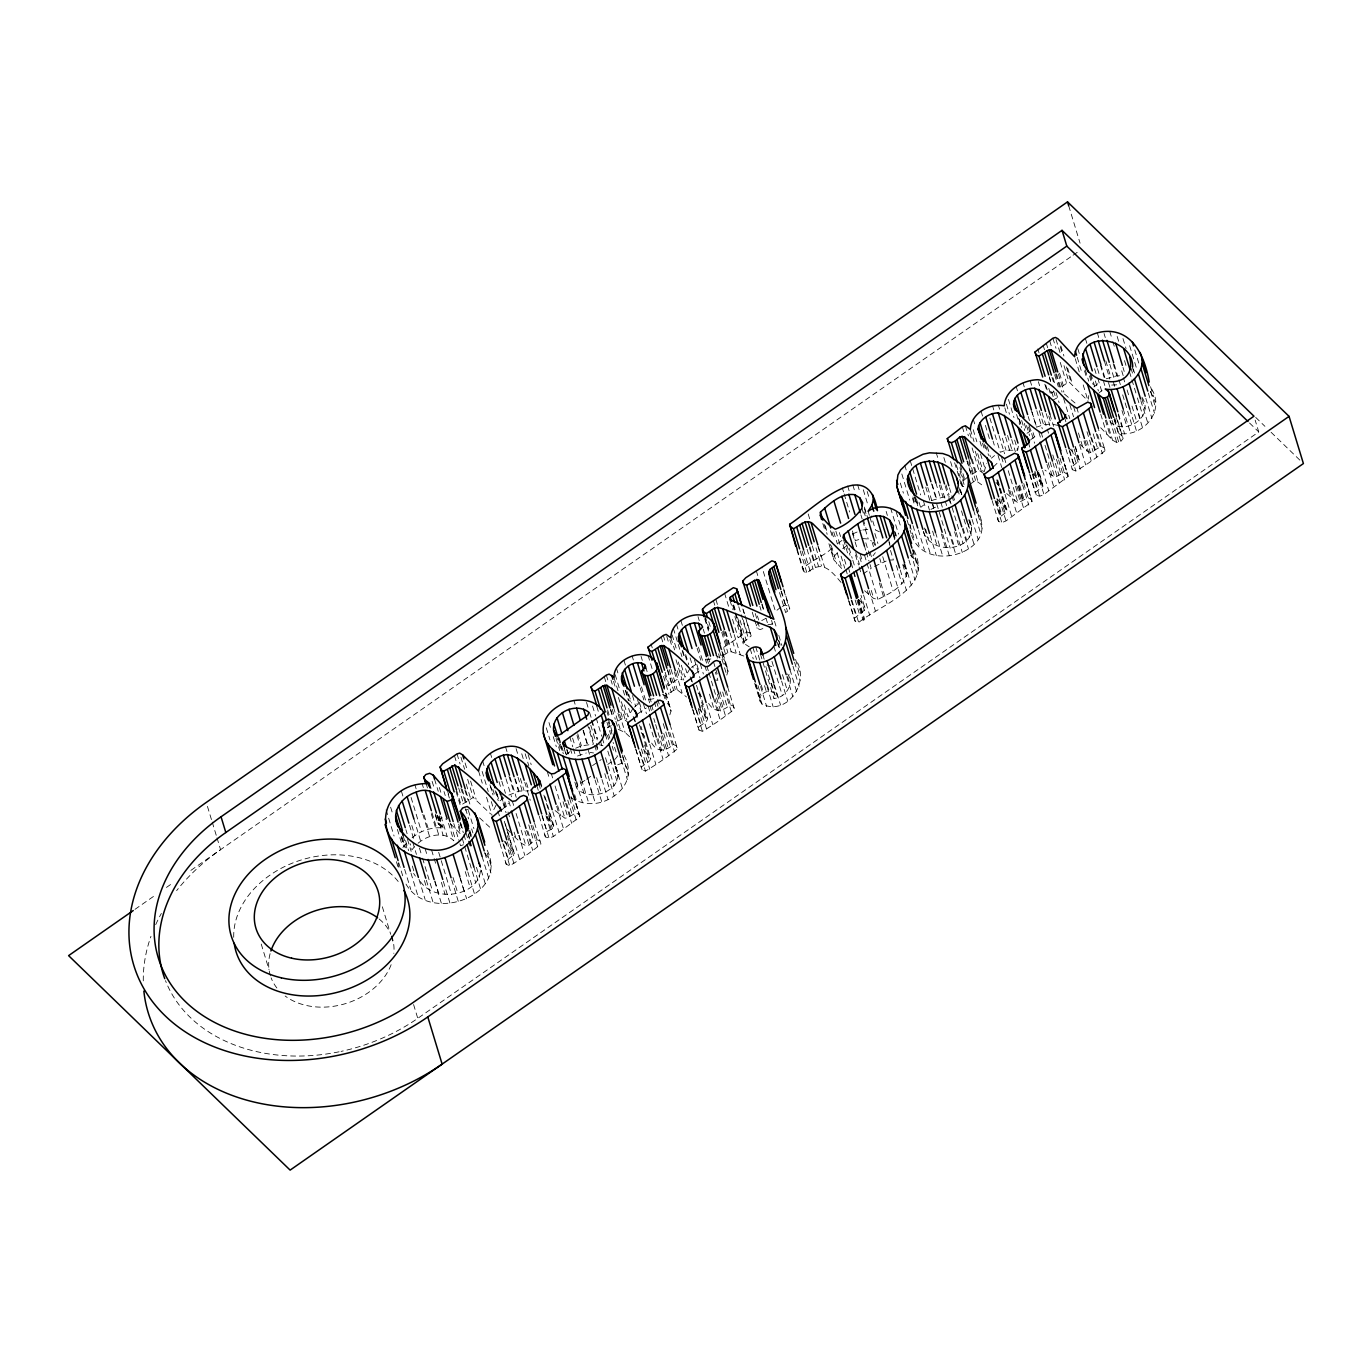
<?xml version="1.0" encoding="UTF-8"?>
<svg xmlns="http://www.w3.org/2000/svg" width="1372" height="1372" viewBox="0 0 1372 1372"><rect width="100%" height="100%" fill="white"/><g stroke="black" fill="none" stroke-linecap="round" stroke-linejoin="round"><path stroke-width="0.75" stroke-dasharray="5 3.75" d="M570.906 797.509C581.728 805.038 596.426 805.518 608.088 799.619C626.764 790.203 634.43 772.659 623.162 753.708M837.177 552.813L842.082 568.934L833.816 559.793L830.232 544.392M760.431 654.101L773.894 698.417C785.041 698.177 793.788 684.937 789.037 674.612M573.89 795.228L579.842 816.94L553.396 836.543L549.023 838.103L545.387 836.903L544.753 834.262L546.828 831.535L552.504 828.722L553.756 825.55L544.581 795.331M841.019 582.38C829.237 568.265 821.348 560.273 806.942 573.016L804.009 571.678L803.135 568.608C811.572 559.605 824.538 556.312 833.061 547.068M1062.734 456.79L1068.102 476.478L1043.938 494.486L1039.65 496.27L1036.306 495.018L1035.208 492.514L1042.96 486.271L1038.758 470.768M997.821 480.131L1006.997 510.35L1006.756 511.807L997.633 518.719L998.49 521.377L1001.817 522.663L1006.002 520.931L1031.984 501.689L1026.616 482.069M406.009 884.117C429.024 924.265 509.629 896.619 487.129 850.108M1088.339 399.201L1088.819 395.513M1141.898 397.177C1155.618 417.791 1122.33 437.702 1108.199 419.849M754.686 683.359L760.191 701.469L762.043 704.145C787.425 716.218 810.286 682.416 796.069 660.001M989.864 418.014L1000.274 452.245L1006.036 450.239L1017.698 450.136L1018.641 444.442M984.153 471.814L986.674 463.393M923.339 532.01C933.132 558.044 981.666 549.692 969.575 519.902M1114.407 419.249L1118.677 433.346C1142.807 437.788 1166.217 410.777 1151.057 388.139M864.6 590.732L873.707 598.484L877.943 599.393C889.45 593.562 907.527 585.398 906.806 570.289L902.982 564.338M848.513 600.473L855.15 621.19L858.649 622.494C881.459 604.006 934.812 588.159 913.392 549.469M911.694 535.509C926.203 576.703 1004.904 549.623 975.475 510.127M584.884 780.376L577.852 785.264L576.189 786.928L576.686 788.197C591.178 804.215 627.501 788.694 615.514 766.468M854.019 618.601L864.24 610.42L864.909 607.985L860.999 595.259M420.346 881.596C436.776 905.211 487.849 894.167 479.548 862.456M669.828 714.829L671.028 711.073L665.386 691.042M726.766 675.11L727.983 671.371L727.229 667.444L721.723 649.316M760.191 701.469L759.865 698.554C761.203 692.963 768.886 688.95 773.791 692.723L775.163 695.45L773.894 698.417M633.007 708.329L628.033 716.921L624.363 704.848M689.962 668.61L684.988 677.219L680.701 663.122M670.102 724.639L677.442 748.82C667.564 756.915 656.416 764.496 645.475 771.098L642.079 769.778L641.204 767.102L649.471 761.1L650.722 758.596L640.947 726.371M727.657 686.943L734.397 709.101C724.519 717.196 713.354 724.776 702.43 731.379L699.034 730.058L698.159 727.4L706.426 721.38L707.678 718.894L698.502 688.675M496.081 805.192L493.766 809.686L491.313 801.625M534.48 822.823L540.945 844.003C531.393 852.063 520.451 859.335 509.749 865.715L506.268 864.326L505.479 861.719L514.466 854.036L504.347 820.85M873.038 555.797L875.336 552.676M412.115 837.829C420.552 830.506 431.974 827.007 443.07 827.865L438.457 824.178L437.239 821.451L439.297 818.81L443.156 817.609L446.792 819.496M414.413 846.798L412.012 849.817L410.177 843.763M1100.704 427.738L1112.555 440.172L1116.739 442.521L1120.838 441.424L1123.119 438.56L1116.997 418.426M745.047 615.805L751.17 635.939L742.801 642.731L749.249 646.847M402.871 847.45L407.964 841.259M779.536 592.498L785.659 612.632L789.758 608.928L783.635 588.794M501.758 809.977L508.532 803.34M1075.494 446.86L1079.352 460.598L1071.446 467.217L1072.424 469.704L1075.854 470.99C1085.955 465.091 1096.211 458.128 1105.146 450.582L1098.578 429.487M614.742 759.556L617.383 756.504L613.113 742.406M967.26 477.422L960.76 482.875L961.721 485.791L964.825 486.991L959.32 468.881M759.248 622.048L756.229 625.34L757.138 628.307L760.122 629.594L763.672 628.256M833.902 556.466L838.069 552.179M993.448 466.892L999.193 461.198M1006.688 493.577L1018.024 502.907L1028.04 497.59L1032.121 500.197M970.416 483.956L975.543 480.406L984.17 486.563M555.111 810.578L564.87 818.192L567.957 817.798L575.966 812.67L580.013 815.362M1099.041 393.044L1102.093 390.231M514.346 836.594L521.652 843.471L525.888 845.701L529.146 845.135L533.657 841.002L537.104 839.698L540.002 840.95L540.945 844.003M651.666 743.092C657.96 753.537 666.312 750.587 673.446 744.516L676.413 745.836L677.442 748.82M708.621 703.39C714.915 713.834 723.267 710.885 730.401 704.814L733.368 706.117L734.397 709.101M715.824 655.164L719.786 657.874L727.863 652.506L731.225 651.751L744.104 656.142M1068.239 474.918L1064.278 472.345L1054.828 477.473L1044.932 470.082M1080.227 444.545L1087.07 451.045L1090.397 452.52L1101.167 446.483L1104.083 447.615L1105.146 450.582M662.453 694.472L665.437 695.758L673.583 690.356L677.271 689.876L686.566 696.993M983.827 473.752L978.836 470.082L971.256 474.918L966.968 460.82M638.031 713.663L646.281 708.003M694.987 673.944L701.744 669.09M1055.617 373.939L1059.904 388.036L1068.891 381.776L1088.099 401.036M634.481 707.077L637.414 704.608L636.179 700.577M691.419 667.375L699.274 662.299M617.76 721.123L622.648 718.413L627.45 721.826M676.019 659.76L682.124 679.895L679.603 678.711L676.739 679.706L668.181 685.897L663.894 671.8M1052.444 400.418L1058.104 397.314M418.117 843.214C427.704 834.948 443.842 830.883 453.823 840.796L448.318 822.668M566.036 754.874L570.135 751.513M991.39 458.162L994.563 455.555M1030.784 439.606L1037.301 435.061M1093.896 386.904L1098.835 382.857M920.938 507.228L923.682 504.982M456.053 791.455L460.323 805.553L473.186 797.475L490.593 813.922M503.901 797.698L499.339 801.402L496.27 791.335M1026.993 433.26L1034.78 428.15M780.908 607.076L775.454 611.449L761.992 567.133M723.644 647.378L746.865 631.978L750.175 633.161L751.17 635.939M837.932 543.415L842.82 539.779M842.717 548.714L847.364 545.25M134.988 909.344L155.945 894.733M166.441 887.427L173.421 882.539M190.897 870.363L1071.326 256.444M1073.076 255.209L1078.358 251.539M863.177 573.925L871.203 568.334L868.75 560.273M592.533 765.61L601.193 759.573M586.633 779.142L591.915 775.472M607.71 764.444L611.226 761.992M380.421 1038.947A165.892 126.893 -16.9 0 0 417.774 1018.35L1258.741 431.923L1255.157 420.124M1053.679 391.672L1051.278 393.215L1050.06 389.185M611.226 725.617L607.522 727.829L606.304 723.816M930.971 509.355L938.277 505.874M874.461 566.43L886.158 561.079M852.527 534L861.136 530.295M761.734 620.59L766.331 618.086M508.909 795.074L518.976 791.078L528.923 790.872M577.492 756.023L586.273 752.988M767.977 624.689L772.076 624.226L770.858 620.195M782.383 606.424L785.35 605.138L788.694 606.304L789.758 608.928M931.657 500.523L943.027 497.127L949.647 496.887M575.674 748.203L581.419 745.871L593.441 744.139L587.319 724.004M1106.226 378.775L1116.894 375.808L1123.205 375.722L1120.753 367.662M617.743 764.77L621.773 763.312L625.255 764.89L628.53 771.253M463.359 844.758L460.512 845.735L458.677 839.681M1058.001 425.406L1051.209 424.017L1043.578 424.771L1036.477 427.172L1031.59 411.068M858.803 539.59L855.322 540.619L852.269 530.552M465.382 810.063L468.298 809.411M710.868 658.937L702.55 660.567L698.262 646.469M653.912 698.657L645.595 700.286L641.307 686.189M862.851 529.969L871.134 529.215M1111.68 385.069L1120.375 384.657L1118.54 378.621M889.588 560.05L893.395 559.947L889.725 547.857M862.285 538.544L868.236 539.024L871.529 541.031M618.326 729.407L625.1 732.477L629.611 736.713M715.172 680.015L717.882 680.306L715.429 672.263M590.029 752.422L593.562 752.954M599.375 744.739L602.977 745.768M767.017 664.888L774.648 667.821M879.418 531.787L875.508 530.038L871.237 515.941M1064.501 394.124L1077.192 404.843M1118.677 433.346L1121.85 435.644L1123.119 438.56M910.476 555.248L916.53 561.32L918.28 565.573M479.565 817.866L491.69 828.997M698.588 708.278L707.678 718.894M1255.706 417.397L1264.933 426.332M1271.089 432.283L1300.33 460.58M1249.532 423.005L1258.741 431.923M997.393 499.065L1006.997 510.35M858.735 599.547L864.068 605.326L864.909 607.985M506.8 828.911L511.276 833.387M1068.839 447.735L1079.164 458.934M1033.219 473.666L1043.046 484.865M546.742 816.957L553.756 825.55M644.634 750.81L650.722 758.596M698.177 692.843L701.744 696.77M641.221 732.562L644.789 736.49M503.695 840.779L514.466 854.036M450.393 823.749L460.649 834.056L457.579 823.989M995.986 482.378L999.673 486.786M484.728 852.749L490.799 862.199M727.229 667.444L724.502 663.739L720.832 651.649M670.273 707.163L667.547 703.442L665.094 695.398M413.624 873.398L415.39 876.125M1150.405 391.414L1155.344 402.236M873.175 542.043L875.147 545.387M787.545 673.978L790.255 678.643M478.931 862.971L480.766 866.487M617.349 772.505L615.788 766.982M778.507 640.107L779.982 644M969.987 522.063L971.41 525.939M724.605 690.305L731.568 712.308M668.284 732.031L674.612 752.01M1150.542 386.698L1153.612 396.765M1150.748 391.689L1155.636 407.793M1148.364 393.112L1154.487 413.246M1134.764 349.911L1139.034 364.009M1145.792 398.223L1151.914 418.357M1129.671 345.71L1137.011 369.874M1133.323 368.982L1134.541 373.013M1132.14 366.598L1134.593 374.642M1141.933 398.823L1144.985 408.89M1122.982 338.524L1126.052 348.591M1130.991 368.313L1133.444 376.374M1140.784 400.538L1147.901 423.159M1129.465 371.778L1131.3 377.815M1131.9 379.838L1136.805 395.942M1137.422 397.949L1142.927 416.076M1117.168 336.449L1119.003 342.486M1124.508 360.613L1126.944 368.674M1136.119 405.186L1140.406 419.283M1135.742 405.443L1142.482 427.601M1122.982 367.387L1124.2 371.418M1109.742 331.407L1112.195 339.467M1112.795 341.474L1114.63 347.528M1123.428 377.9L1124.663 381.913M1127.098 389.974L1129.55 398.034M1132.003 406.095L1136.891 422.199M1068.719 205.817L1080.073 243.187M1129.773 408.942L1136.513 431.082M1114.253 364.523L1117.923 376.614M1104.048 333.516L1105.266 337.529M1113.224 363.717L1116.894 375.808M1122.69 394.862L1124.526 400.898M1125.143 402.905L1131.866 425.063M1109.828 364.3L1114.115 378.398M1123.205 409.045L1130.562 433.209M1113.429 382.308L1114.647 386.338M1121.987 410.502L1126.892 426.606M1097.274 332.71L1099.109 338.747M1105.832 360.905L1110.737 377.026M1104.34 360.905L1109.845 379.032M1118.489 413.83L1124.611 433.964M1108.473 382.548L1110.308 388.585M1118.266 414.773L1121.936 426.846M1100.841 364.369L1105.129 378.466M1100.43 365.278L1104.1 377.351M1116.345 417.517L1121.85 435.644M1103.568 381.467L1104.803 385.498M1114.596 417.723L1117.031 425.766M1114.098 419.266L1120.838 441.424M1097.497 368.674L1099.332 374.71M1112.057 420.261L1118.797 442.401M1097.754 378.14L1102.642 394.244M1085.389 338.541L1087.224 344.578M1094.564 368.759L1096.399 374.796M1109.999 420.381L1116.739 442.521M1095.371 380.953L1098.423 391.02M1106.432 420.021L1112.555 440.172M1105.386 420.244L1110.891 438.371M1090.843 373.647L1095.113 387.744M1090.226 374.813L1093.278 384.88M1089.505 375.945L1091.34 381.999M1100.738 414.138L1106.861 434.272M1085.269 369.737L1088.716 381.176M1077.809 348.66L1079.644 354.696M1084.532 370.817L1086.984 378.878M1077.192 357.235L1082.079 373.356M1075.254 358.744L1079.541 372.841M1083.211 384.932L1087.482 399.029M1097.497 434.392L1101.167 446.483M1096.279 433.569L1102.402 453.72M1093.21 433.895L1097.48 447.992M1091.632 437.857L1095.302 449.93M1090.706 436.965L1096.828 457.116M1060.865 345.916L1063.917 356M1067.588 368.073L1072.492 384.194M1087.001 431.734L1093.124 451.885M1060.299 346.79L1062.734 354.851M1066.404 366.924L1071.309 383.045M1056.046 339.467L1060.333 353.564M1064.003 365.655L1068.891 381.776M1076.934 408.204L1078.152 412.235M1086.727 440.429L1090.397 452.52M1085.012 440.446L1091.134 460.58M1052.924 338.215L1055.994 348.299M1060.264 362.397L1066.387 382.531M1073.607 406.729L1075.442 412.766M1084 440.961L1087.07 451.045M1069.868 404.74L1073.539 416.814M1078.443 432.935L1082.714 447.032M1049.734 340.942L1051.569 346.979M1059.527 373.167L1063.197 385.24M1058.378 373.99L1063.883 392.118M1079.575 444.734L1085.698 464.868M1056.526 373.904L1062.031 392.032M1063.643 398.515L1069.766 418.649M1046.442 343.737L1047.659 347.751M1054.674 374.745L1058.344 386.835M1075.065 446.5L1079.352 460.598M1043.252 345.675L1044.486 349.689M1053.044 377.9L1055.497 385.944M1064.638 417.757L1065.872 421.787M1074.122 449.021L1080.244 469.173M1051.998 377.18L1053.833 383.217M1056.063 392.581L1059.115 402.665M1071.806 449.107L1076.077 463.204M1049.34 376.854L1050.575 380.884M1053.627 390.951L1056.08 399.012M1049.391 377.574L1050.626 381.605M1069.731 450.856L1075.854 470.99M1051.707 391.843L1053.542 397.88M1069.303 450.565L1073.59 464.662M1037.815 348.9L1039.033 352.93M1048.774 388.345L1050.609 394.381M1065.941 449.09L1072.424 469.704M1045.756 385.12L1048.208 393.181M1044.829 384.229L1046.973 391.089M1049.923 414.241L1053.593 426.332M1061.859 455.384L1067.365 473.494M1061.979 456.344L1068.102 476.478M1038.364 381.725L1039.599 385.738M1048.774 415.956L1051.209 424.017M1046.167 413.555L1049.837 425.629M1059.99 458.248L1064.278 472.345M1058.584 459.86L1064.706 480.011M1042.034 412.475L1046.322 426.572M1047.282 429.162L1048.517 433.192M1056.457 459.38L1060.745 473.477M1052.804 454.955L1058.927 475.089M1030.115 380.456L1031.95 386.51M1039.29 410.674L1043.578 424.771M1052.821 462.604L1059.201 483.27M1036.786 410.674L1042.291 428.801M1041.365 433.158L1042.6 437.188M1045.035 445.248L1054.828 477.473M1038.93 432.386L1040.765 438.423M1048.122 462.587L1052.393 476.684M1032.053 412.08L1036.323 426.178M1023.015 382.874L1024.249 386.904M1046.973 464.388L1053.696 486.546M1028.211 416.556L1029.446 420.587M1033.116 432.677L1034.334 436.69M1029.086 425.149L1034.608 443.259M1042.583 470.459L1048.705 490.593M1016.24 386.75L1017.475 390.78M1028.486 427.035L1029.703 431.048M1026.513 425.509L1029.566 435.576M1024.318 423.365L1026.771 431.408M1038.673 472.174L1042.96 486.271M1037.524 471.128L1040.593 481.195M1021.66 420.415L1024.713 430.482M1028.537 443.087L1029.755 447.101M1037.112 471.282L1042 487.386M1037.215 472.328L1043.938 494.486M1019.379 419.335L1021.814 427.395M1018.59 418.168L1021.608 427.481M1034.9 471.231L1036.735 477.267M1016.601 414.481L1019.653 424.548M1034.419 472.723L1039.307 488.844M1032.927 474.112L1039.65 496.27M1032.276 473.94L1037.163 490.061M1008.471 399.441L1013.977 417.568M1030.183 474.883L1036.306 495.018M1029.703 474.386L1035.208 492.514M1006.396 404.157L1009.466 414.224M1004.836 407.844L1006.671 413.881M1014.628 440.069L1017.698 450.136M1026.359 482.704L1031.264 498.825M1025.862 481.555L1031.984 501.689M1011.678 439.537L1015.349 451.611M1023.752 483.493L1028.04 497.59M998.37 405.237L999.605 409.25M1007.545 435.439L1011.833 449.536M1022.62 484.933L1028.743 505.085M1005.625 437.102L1009.912 451.199M1019.67 485.173L1023.941 499.271M1018.847 485.739L1023.135 499.837M1018.247 486.305L1022.517 500.403M992.573 405.94L993.791 409.971M1002.349 438.165L1006.036 450.239M1016.892 486.082L1023.615 508.223M1015.537 486.323L1020.425 502.426M999.073 435.627L1004.596 453.755M1004.561 458.608L1005.779 462.621M1008.231 470.682L1018.024 502.907M1001.543 457.116L1003.978 465.177M1011.936 491.365L1015.006 501.432M1009.826 490.439L1016.549 512.596M998.061 455.367L1001.732 467.458M1008.454 489.615L1010.907 497.659M993.071 441.064L994.288 445.094M981.1 411.257L982.935 417.294M985.388 425.354L989.675 439.452M1004.973 494.246L1011.696 516.404M987.326 446.757L990.395 456.825M996.964 479.583L1006.756 511.807M996.895 480.492L1004.853 506.68M985.525 445.368L988.577 455.435M984.067 443.825L986.502 451.885M982.524 443.19L984.959 451.251M999.279 498.773L1006.002 520.931M973.211 419.077L975.663 427.138M979.951 441.235L982.386 449.279M996.861 498.773L1001.766 514.877M996.689 501.192L1000.977 515.289M996.003 501.672L1000.291 515.769M995.077 500.506L1001.817 522.663M973.177 429.676L976.847 441.767M980.517 453.84L984.804 467.955M970.364 429.453L974.034 441.527M977.704 453.618L983.209 471.745M992.128 500.591L998.49 521.377M969.747 433.106L971.582 439.16M975.252 451.234L981.374 471.385M965.374 425.783L968.426 435.85M972.096 447.924L978.836 470.082M962.321 426.881L964.156 432.917M972.113 459.106L975.784 471.196M971.119 458.865L977.842 481.023M968.975 459.277L975.543 480.406M968.769 461.867L972.439 473.94M967.106 461.129L973.228 481.28M977.31 507.194L982.215 523.315M976.47 508.635L977.704 512.665M975.561 506.731L982.301 528.889M960.417 465.28L965.305 481.401M973.606 510.213L980.946 534.377M959.937 467.595L963.607 479.685M956.301 464.902L963.641 489.067M972.079 519.405L978.202 539.556M954.638 462.724L961.721 485.791M960.383 489.684L962.218 495.721M960.194 489.838L962.029 495.875M958.925 487.506L961.378 495.566M968.718 519.731L971.77 529.815M950.573 461.644L952.408 467.698M957.656 489.255L960.108 497.316M968.066 523.487L971.119 533.554M967.311 522.252L974.051 544.41M961.48 510.899L969.438 537.087M943.867 457.545L945.702 463.582M953.283 496.064L954.5 500.094M963.075 528.289L966.746 540.379M962.355 528.786L968.478 548.937M949.424 487.763L951.259 493.8M951.876 495.824L953.712 501.86M936.184 452.571L938.019 458.608M945.977 484.796L949.03 494.863M949.561 499.134L963.024 543.449M945.137 485.911L948.189 495.978M948.807 498.002L950.642 504.038M956.198 532.456L962.321 552.59M940.832 484.951L945.119 499.048M945.377 501.569L946.611 505.599M954.569 531.787L958.839 545.885M939.357 485.036L943.027 497.127M935.893 482.875L940.78 498.996M941.106 503.147L942.324 507.177M949.664 531.341L954.569 547.462M948.652 530.93L955.992 555.094M932.223 484.453L936.493 498.55M931.537 483.716L936.441 499.82M936.716 503.85L950.179 548.165M942.77 534.274L949.51 556.415M927.781 487.454L933.903 507.606M932.223 503.695L934.058 509.732M941.398 533.914L945.685 548.011M925.774 487.077L930.044 501.174M923.373 490.078L925.826 498.139M928.278 506.199L929.496 510.23M935.515 532.422L942.873 556.586M923.407 500.883L925.843 508.943M932.583 531.101L936.87 545.198M910.219 460.683L912.054 466.72M912.672 468.727L920.629 494.915M930.216 535.457L936.339 555.591M919 502.186L920.835 508.223M916.393 498.842L918.846 506.903M925.568 529.06L928.621 539.127M914.061 493.766L917.731 505.839M924.471 527.997L927.523 538.064M914.884 497.453L917.319 505.513M904.714 465.159L906.549 471.196M914.507 497.384L916.959 505.428M912.929 496.956L915.381 504.999M923.476 531.307L930.216 553.465M912.5 498.259L914.335 504.313M901.833 473.957L909.79 500.145M918.348 530.038L924.471 550.189M900.341 483.064L903.411 493.148M912.997 525.63L919.12 545.764M909.79 524.584L914.678 540.705M907.081 520.108L909.533 528.169M912.86 549.229L916.53 561.32M912.483 550.035L918.605 570.186M912.14 553.345L913.358 557.375M910.768 552.967L917.508 575.108M896.19 511.893L901.095 527.997M908.933 560.033L915.055 580.185M890.599 507.983L898.54 534.154M895.179 532.027L896.396 536.058M904.971 564.252L911.334 585.175M894.287 531.153L896.122 537.189M904.079 563.378L907.149 573.445M893.807 534.12L895.024 538.15M892.966 532.405L895.419 540.465M902.759 564.629L906.429 576.703M886.158 511.413L887.375 515.443M893.498 535.577L894.716 539.608M900.221 569.946L906.343 590.097M888.404 539.282L890.257 545.319M896.362 565.453L901.867 583.58M888.987 542.317L890.205 546.348M893.343 572.793L900.066 594.933M867.19 491.502L869.642 499.562M863.28 489.753L867.567 503.85M882.728 556.672L893.121 590.92M868.133 511.293L869.351 515.323M869.968 517.33L871.803 523.384M874.856 533.451L877.909 543.518M857.672 484.899L860.124 492.96M864.411 507.057L867.464 517.124M864.514 508.789L866.967 516.85M874.307 541.014L875.525 545.044M879.795 558.593L881.013 562.623M863.983 511.825L865.218 515.855M861.873 508.377L864.309 516.421M872.266 542.609L873.484 546.639M852.835 485.002L855.288 493.045M863.245 519.233L866.298 529.3M860.879 514.843L862.113 518.873M862.714 520.897L868.236 539.024M880.893 583.203L887.015 603.354M870.174 552.693L871.409 556.723M879.366 582.894L883.637 597.009M865.835 542.798L867.67 548.851M868.287 550.858L870.122 556.912M847.673 485.98L849.508 492.034M864.463 546.176L865.698 550.206M866.298 552.23L868.133 558.267M864.48 555.094L877.943 599.393M842.305 487.849L843.523 491.879M844.14 493.903L849.645 512.03M860.244 554.168L862.679 562.228M871.254 590.423L873.707 598.484M852.561 533.537L856.848 547.651M859.918 557.718L861.136 561.748M869.213 590.646L875.336 610.78M855.768 552.333L859.438 564.424M867.396 590.595L868.63 594.625M855.442 554.905L858.512 564.972M859.129 566.996L860.964 573.033M863.554 595.019L869.677 615.153M849.131 548.148L852.201 558.215M852.801 560.222L855.253 568.282M846.747 544.735L850.057 555.334M851.223 563.035L853.281 569.723M853.899 571.73L855.734 577.784M843.557 539.728L847.845 553.825M853.35 571.952L855.185 578.006M860.57 598.329L864.24 610.42M839.338 532.559L840.573 536.589M843.008 544.65L844.86 550.687M858.615 599.307L864.72 619.441M848.582 568.282L849.8 572.313M858.358 600.507L862.045 612.598M857.877 599.958L864 620.093M835.874 531.221L840.762 547.342M844.432 559.416L846.267 565.47M857.071 600.524L863.194 620.659M845.975 569.826L847.193 573.856M855.15 600.027L859.438 614.124M833.747 531.959L837.417 544.049M841.087 556.14L844.758 568.214M831.964 532.044L834.399 540.105M851.909 600.336L858.649 622.494M830.454 530.655L832.907 538.716M851.155 599.958L856.042 616.062M849.045 601.056L855.15 621.19M825.207 525.596L827.659 533.639M831.329 545.73L836.834 563.858M824.109 524.241L827.162 534.325M822.806 523.555L825.258 531.599M828.928 543.689L833.816 559.793M818.449 546.948L824.572 567.082M808.194 513.986L810.029 520.039M817.986 546.21L821.039 556.295M815.98 547.822L821.485 565.933M812.327 545.936L818.449 566.087M809.892 546.553L814.179 560.651M809.343 547.359L815.465 567.494M807.079 549.229L813.184 569.363M803.58 549.64L810.32 571.798M802.106 550.995L806.393 565.092M800.202 550.858L806.942 573.016M797.286 549.52L804.009 571.678M796.926 550.052L803.049 570.186M783.789 590.183L788.694 606.304M781.44 591.452L787.562 611.586M781.062 591.04L785.35 605.138M795.571 659.435L799.241 671.525M794.56 662.179L800.065 680.306M792.982 666.192L799.104 686.343M789.98 669.673L796.72 691.831M774.511 621.242L776.346 627.296M778.782 635.356L781.851 645.423M778.627 640.381L780.462 646.418M771.527 620.384L772.745 624.414M756.521 571.507L757.756 575.537M778.37 643.76L779.588 647.79M777.255 642.353L779.09 648.39M787.648 676.602L790.101 684.645M786.791 676.636L792.913 696.77M762.06 603.989L763.895 610.025M761.854 604.555L763.69 610.591M766.142 618.652L767.36 622.665M773.911 646.418L775.746 652.455M782.469 674.612L787.374 690.716M759.814 606.253L761.048 610.283M781.594 681.027L787.717 701.178M771.956 661.373L782.366 695.604M757.413 615.994L758.647 620.024M755.235 613.49L757.07 619.527M757.67 621.533L760.122 629.594M752.25 612.186L754.086 618.223M754.394 619.304L757.138 628.307M774.425 684.937L780.548 705.071M773.516 683.908L777.804 698.005M762.935 655.164L764.153 659.195M771.493 683.359L775.163 695.45M765.833 666.535L773.791 692.723M755.749 646.881L760.037 660.978M767.377 685.143L769.212 691.179M767.085 686.789L773.191 706.923M743.212 609.768L744.43 613.798M742.835 608.979L744.053 613.01M746.505 621.07L750.175 633.161M752.919 647.43L756.589 659.503M764.547 685.691L766.382 691.728M743.195 619.887L746.865 631.978M738.771 606.698L740.606 612.752M741.223 614.759L748.563 638.923M750.21 648.853L753.262 658.92M761.22 685.108L763.672 693.152M760.568 686.497L766.691 706.631M740.023 620.127L746.145 640.261M733.951 605.652L735.169 609.683M737.622 617.743L742.509 633.847M757.979 685.606L761.031 695.673M733.214 604.898L735.049 610.952M735.649 612.958L745.442 645.183M732.717 605.344L734.552 611.38M735.169 613.387L743.727 641.599M755.921 684.011L762.043 704.145M729.955 600.439L732.888 609.631M734.86 616.543L743.281 643.862M755.578 684.457L759.865 698.554M724.553 593.098L729.441 609.219M732.511 619.287L738.016 637.414M734.174 634.55L740.297 654.684M730.076 632.904L736.198 653.038M715.961 599.65L717.796 605.704M725.754 631.875L729.424 643.965M725.102 631.617L731.225 651.751M723.661 630.76L727.949 644.857M713.56 601.193L714.778 605.223M722.735 631.412L727.023 645.509M721.758 632.372L727.863 652.506M723.799 648.459L725.634 654.495M722.289 652.369L723.507 656.399M721.861 651.22L727.983 671.371M719.425 650.945L726.165 673.103M708.775 621.619L711.211 629.662M718.568 653.844L719.786 657.874M705.002 615.685L709.29 629.782M716.235 654.135L717.47 658.166M705.105 618.343L708.569 629.422M704.796 618.909L708.467 631M726.114 690.699L730.401 704.814M713.474 661.784L717.144 673.875M722.667 692.003L726.937 706.1M703.236 629.131L704.453 633.161M698.022 616.645L699.24 620.676M720.094 691.762L724.999 707.866M708.449 657.857L709.667 661.887M718.791 693.872L725.531 716.013M707.026 658.68L708.467 663.431M717.299 694.266L722.204 710.387M705.38 659.143L706.597 663.173M707.077 666.723L708.312 670.754M708.912 672.777L720.54 711.039M705.122 666.586L706.357 670.616M714.915 698.811L718.585 710.902M713.217 697.268L719.957 719.408M697.113 648.15L700.783 660.224M700.32 663.911L703.39 673.995M709.495 694.129L713.783 708.226M696.925 664.648L698.76 670.702M694.472 659.881L699.994 678.008M706.7 704.539L712.805 724.673M680.906 620.59L682.742 626.627M690.082 657.84L693.152 667.907M696.496 685.228L705.671 715.429M701.521 705.277L706.426 721.38M676.499 624.294L678.334 630.348M685.674 654.513L688.727 664.58M685.383 655.988L686.617 660.018M682.742 650.808L685.177 658.869M691.162 678.042L692.397 682.073M700.012 707.455L706.734 729.612M682.21 650.602L684.662 658.646M690.167 676.773L692.003 682.827M698.348 709.221L702.635 723.318M673.36 628.41L677.648 642.508M678.265 644.514L681.935 656.605M685.606 668.678L686.823 672.709M696.53 710.353L700.818 724.45M695.707 709.221L702.43 731.379M672.126 634.927L677.031 651.031M670.942 637.808L674.63 649.882M678.3 661.973L683.805 680.1M692.911 709.924L699.034 730.058M692.654 709.273L698.159 727.4M669.896 639.626L671.731 645.663M666.758 636.419L669.193 644.463M677.151 670.651L679.603 678.711M675.933 672.623L682.056 692.774M663.293 635.408L665.729 643.451M674.304 671.663L676.739 679.706M661.253 637.105L663.088 643.142M671.045 669.33L677.271 689.876M669.176 669.553L675.281 689.687M667.581 669.587L671.868 683.685M667.461 670.222L673.583 690.356M665.163 672.246L671.285 692.397M663.482 676.293L668.987 694.421M651.014 643.811L652.249 647.841M665.523 692.946L671.028 711.073M663.705 694.695L664.923 698.708M648.047 655.404L652.335 669.502M669.776 732.442L673.446 744.516M657.754 699.308L659.589 705.362M656.519 701.504L658.371 707.54M663.259 723.644L669.982 745.802M645.663 666.826L647.498 672.88M641.067 656.365L642.285 660.395M654.307 701.881L656.142 707.918M663.756 733.488L668.044 747.586M662.453 735.598L668.576 755.732M649.676 697.113L651.511 703.15M651.786 705.791L653.003 709.821M660.961 736.009L665.249 750.107M648.424 698.845L649.642 702.876M650.122 706.443L651.357 710.473M653.792 718.534L655.027 722.564M655.627 724.57L657.462 730.607M658.08 732.631L663.585 750.758M648.167 706.306L650.002 712.342M657.96 738.53L661.63 750.604M632.132 655.988L633.367 660.001M656.879 738.994L663.002 759.128M640.158 687.852L643.828 699.943M643.365 703.63L646.435 713.697M649.488 723.781L656.828 747.946M639.369 702.361L641.804 710.404M637.517 699.583L642.422 715.704M649.745 744.241L655.867 764.393M623.951 660.292L625.786 666.346M632.526 695.535L635.613 706.271M639.541 724.948L648.716 755.149M644.583 744.996L649.471 761.1M628.719 694.215L631.463 702.996M627.21 691.677L630.263 701.744M625.786 690.51L628.839 700.595M634.207 717.762L635.442 721.792M643.674 749.181L649.779 769.332M625.255 690.305L628.325 700.389M633.212 716.493L635.047 722.53M641.393 748.941L645.68 763.038M616.422 668.113L618.858 676.173M623.145 690.27L624.98 696.324M628.65 708.398L629.885 712.428M640.192 752.079L643.862 764.17M639.352 750.964L645.475 771.098M615.171 674.63L620.075 690.751M635.956 749.644L642.079 769.778M614.004 677.511L618.275 691.608M621.345 701.675L626.85 719.803M635.699 748.975L641.204 767.102M613.541 681.352L615.994 689.396M618.446 697.456L625.169 719.614M611.02 680.152L612.238 684.182M620.813 712.377L622.648 718.413M619.595 714.349L625.1 732.477M606.338 675.11L608.774 683.17M617.949 713.389L619.801 719.425M604.297 676.825L606.132 682.862M613.576 707.438L620.316 729.595M612.221 709.273L615.273 719.34M615.891 721.346L617.726 727.4M610.626 709.29L613.078 717.35M610.506 709.941L612.341 715.978M622.374 755.063L628.496 775.214M622.802 756.83L625.255 764.89M607.607 709.941L609.442 715.995M606.938 711.519L608.156 715.549M621.242 759.539L627.364 779.69M608.311 718.997L611.981 731.087M620.538 759.282L621.773 763.312M608.362 722.049L612.032 734.123M606.99 722.272L610.66 734.346M608.533 734.174L609.751 738.205M612.204 746.248L613.421 750.278M607.402 735.375L608.619 739.405M615.651 766.331L622.391 788.488M605.344 734.38L607.179 740.434M615.136 766.605L618.189 776.672M596.82 706.511L598.655 712.565M607.83 751.136L617.006 781.337M592.55 706.014L595.602 716.081M596.22 718.088L601.725 736.215M602.342 738.239L604.177 744.276M600.61 741.617L601.828 745.648M605.515 757.721L614.073 785.916M586.53 702.43L588.965 710.49M589.583 712.514L591.418 718.551M592.035 720.557L597.54 738.685M591.435 720.472L597.214 739.885M608.105 775.815L614.227 795.949M590.783 725.325L595.688 741.446M596.306 743.452L598.141 749.489M596.237 745.51L597.455 749.541M604.795 773.705L609.7 789.826M589.154 727.297L594.042 743.401M594.659 745.425L596.494 751.462M601.965 779.485L608.088 799.619M583.306 730.281L588.194 746.385M573.873 700.2L575.091 704.23M583.049 730.418L587.336 744.516M588.039 749.455L589.874 755.509M596.614 777.667L601.502 793.771M595.071 779.982L601.811 802.123M577.732 733.78L581.419 745.871M576.995 735.426L580.682 747.517M588.073 779.313L595.414 803.495M579.018 750.484L580.853 756.521M588.194 780.685L592.481 794.782M572.621 738.136L575.074 746.197M569.706 736.695L572.776 746.762M573.376 748.786L575.828 756.847M581.557 779.519L588.897 803.683M570.34 748.598L572.793 756.658M580.133 780.822L583.803 792.913M566.842 749.026L568.677 755.063M576.634 781.251L577.852 785.264M566.808 749.918L568.025 753.931M576.394 782.606L582.517 802.757M563.223 743.881L566.396 754.703M574.851 782.16L576.686 788.197M564.286 748.683L566.122 754.737M559.176 737.862L563.446 751.959M557.804 735.632L563.309 753.76M558.25 738.187L561.92 750.278M574.679 794.645L576.514 800.682M556.277 735.221L561.165 751.342M573.633 795.811L579.138 813.939M556.02 738.445L559.707 750.535M573.102 794.782L579.842 816.94M548.972 722.564L550.807 728.618M553.259 736.678L556.312 746.745M571.078 796.549L575.966 812.67M569.637 798.367L576.36 820.525M546.279 727.795L549.966 739.868M567.768 800.133L572.055 814.231M566.619 803.529L570.289 815.62M565.573 803.22L571.695 823.354M563.069 801.694L567.957 817.798M551.407 773.877L552.624 777.907M555.077 785.967L564.87 818.192M547.257 771.493L549.692 779.553M557.649 805.741L560.719 815.808M556.655 806.29L563.395 828.448M552.796 811.71L558.918 831.844M540.294 781.234L542.129 787.288M540.225 783.018L541.443 787.048M543.895 795.091L553.688 827.316M548.766 814.848L550.601 820.885M539.042 784.407L540.259 788.437M548.834 816.632L552.504 828.722M547.274 816.409L553.396 836.543M528.134 754.6L531.187 764.684M536.812 785.539L538.647 791.575M545.987 815.757L550.275 829.854M525.15 753.777L528.82 765.85M542.3 815.963L549.023 838.103M541.94 815.431L546.828 831.535M521.737 753.777L523.572 759.814M539.247 816.134L545.387 836.903M516.078 748.58L517.913 754.617M526.471 782.812L528.306 788.866M524.756 782.229L530.261 800.356M520.382 778.473L524.053 790.546M518.033 777.204L522.921 793.308M532.816 825.601L537.104 839.698M531.118 825.224L537.858 847.382M505.513 746.762L507.348 752.799M515.306 778.987L518.976 791.078M514.706 778.747L519.611 794.851M528.769 824.898L533.657 841.002M527.791 830.952L531.461 843.025M526.608 830.386L532.73 850.537M510.092 777.238L516.215 797.372M509.029 776.329L513.917 792.433M524.876 831.038L529.146 845.135M505.994 778.73L511.499 796.858M512.425 801.385L513.643 805.415M516.095 813.476L525.888 845.701M508.789 801.179L510.624 807.216M519.199 835.411L521.652 843.471M518.736 835.325L524.841 855.459M501.792 781.183L505.462 793.273M490.439 753.4L491.656 757.43M498.996 781.594L501.449 789.655M504.93 801.9L507.383 809.96M508 811.967L509.835 818.021M514.106 832.118L515.958 838.155M501.5 794.302L506.388 810.423M501.483 796.532L504.536 806.599M500.523 794.594L506.045 812.721M512.922 837.349L519.645 859.507M496.252 791.85L498.688 799.893M495.172 790.649L498.225 800.716M504.296 821.279L513.471 851.498M507.434 835.599L513.557 855.734M492.822 789.294L494.657 795.331M490.61 786.293L493.062 794.354M482.618 760.894L485.071 768.955M489.958 784.835L493.028 794.92M497.916 811.024L499.751 817.06M507.331 841.808L514.071 863.966M505.616 841.31L510.521 857.431M482.138 771.407L488.26 791.558M503.867 844.706L508.137 858.803M503.01 843.557L509.749 865.715M478.588 771.098L482.258 783.172M486.546 797.269L492.051 815.397M499.957 843.591L506.268 864.326M465.091 762.952L467.543 770.995M470.613 781.08L476.118 799.207M460.941 757.19L464.611 769.28M467.68 779.347L473.186 797.475M487.283 853.264L491.605 867.447M457.03 753.88L460.083 763.964M466.206 784.098L470.493 798.195M484.813 852.921L490.936 873.055M465.845 790.889L470.133 804.987M454.526 755.903L456.979 763.964M464.919 790.152L467.989 800.219M462.192 789.277L466.463 803.375M468.384 810.475L473.889 828.602M482.121 856.54L488.844 878.697M460.975 788.3L465.262 802.397M465.554 808.794L468.624 818.861M471.676 828.928L472.894 832.958M458.642 787.905L463.547 804.026M469.756 830.232L471.591 836.285M469.961 832.152L471.179 836.183M469.756 832.77L470.973 836.8M478.691 861.925L485.414 884.083M456.464 789.843L461.369 805.964M468.418 829.443L470.87 837.503M478.211 861.667L481.263 871.735M468.281 833.73L469.498 837.76M468.212 834.965L469.447 838.995M470.064 841.002L471.899 847.056M469.464 841.448L471.299 847.484M466.051 833.044L467.886 839.081M468.504 841.105L470.339 847.141M476.461 867.293L479.514 877.36M460.872 823.577L463.324 831.621M473.906 867.053L480.646 889.21M460.255 822.617L463.324 832.684M463.925 834.708L466.377 842.751M460.032 822.754L462.484 830.815M458.677 824.126L461.112 832.169M462.278 838.532L464.113 844.586M464.714 846.593L475.741 882.848M447.186 789.758L449.622 797.818M448.13 794.028L449.364 798.041M444.013 791.541L445.248 795.571M453.789 823.577L458.077 837.675M467.801 871.906L474.523 894.064M450.633 823.68L455.521 839.784M465.245 871.58L470.15 887.701M439.383 787.494L441.218 793.548M434.564 779.227L438.234 791.301M432.129 781.354L434.581 789.415M460.478 878.629L466.6 898.763M459.809 877.137L464.096 891.234M440.995 816.134L447.118 836.285M429.608 783.566L431.443 789.603M439.4 815.791L443.07 827.865M428.561 782.743L430.396 788.78M438.971 816.975L442.024 827.059M428.904 784.578L430.122 788.608M427.635 781.834L430.088 789.895M438.028 816.083L441.098 826.15M426.932 781.354L429.367 789.415M437.325 815.585L440.395 825.652M436.999 815.037L443.122 835.188M426.229 783.909L427.447 787.94M435.404 814.111L438.457 824.178M435.404 815.414L437.239 821.451M453 877.428L457.905 893.532M431.974 812.704L438.714 834.862M451.714 879.795L458.437 901.936M422.113 783.549L423.331 787.579M431.288 813.768L435.576 827.865M438.697 852.304L451.56 894.595M414.91 784.835L416.128 788.866M424.085 815.054L428.373 829.151M443.345 881.441L450.085 903.599M422.833 814.333L429.556 836.474M431.597 850.108L435.884 864.206M441.39 882.333L445.06 894.407M411.086 797.475L421.478 831.706M425.131 848.702L427.567 856.763M434.907 880.927L438.594 893.018M434.77 881.561L441.51 903.719M413.915 818.964L420.638 841.122M419.455 848.102L421.907 856.162M422.525 858.186L432.317 890.411M401.43 791.25L403.265 797.286M411.823 825.481L414.893 835.548M409.491 825.155L413.778 839.252M426.332 880.207L433.072 902.364M412.766 842.288L416.436 854.379M424.394 880.55L426.229 886.604M405.889 829.666L407.107 833.696M407.484 839.304L411.154 851.377M419.026 879.401L425.131 899.535M405.546 840.573L408.616 850.64M403.145 835.84L406.815 847.93M412.337 866.058L414.773 874.101M402.356 837.726L405.409 847.793M401.464 836.44L404.517 846.507M401.19 837.074L404.26 847.141M410.983 873.107L417.705 895.264M390.626 807.182L392.461 813.219M397.365 829.34L402.253 845.444M404.654 869.385L410.777 889.536M386.115 809.84L394.073 836.028M398.703 862.628L403.591 878.732M396.439 861.702L398.48 868.665L398.206 863.16M413.589 1004.578L417.774 1018.35M382.342 906.806L390.711 934.332M391.294 936.304L393.695 944.176M261.246 944.056L269.015 969.61M207.446 806.393L211.631 820.147M212.231 822.12L216.416 835.891M216.999 837.863L220.583 849.662A191.463 146.444 -16.9 0 0 176.628 890.634M1000.977 499.099L1005.076 513.265M910.151 530.175L911.179 533.725M910.048 524.704L910.116 528.357M143.288 980.86A191.463 146.444 -16.9 0 1 150.954 936.339M155.705 924.642A191.463 146.444 -16.9 0 1 161.364 913.426M391.586 935.91A63.815 48.809 -16.9 0 1 393.833 953.437M391.14 964.688A63.815 48.809 -16.9 0 1 285.136 996.003M276.887 987.994A63.815 48.809 -16.9 0 1 271.124 977.876M270.421 975.852A63.815 48.809 -16.9 0 1 270.901 950.985M379.135 919A63.815 48.809 -16.9 0 1 389.854 932.017M376.631 1040.508A165.892 126.893 -16.9 0 1 341.062 1051.398M339.073 1051.81A165.892 126.893 -16.9 0 1 165.48 980.62M233.72 937.299A89.695 68.6 -16.9 0 1 299.851 860.416A89.695 68.6 -16.9 0 1 399.767 883.585"/><path stroke-width="1.5" d="M606.373 720.249C598.878 682.381 531.89 703.184 544.804 738.513C552.161 754.411 571.558 763.295 588.348 757.824C602.565 753.622 622.579 735.941 611.792 720.592L608.311 718.997L602.325 722.684L605.549 735.169M820.353 515.495L820.439 512.168C829.666 503.558 841.139 492.702 854.773 494.709L859.712 497.727L862.679 502.752L861.873 508.377C855.391 517.501 845.804 525.425 835.256 529.215L828.619 524.619L820.353 515.495L821.588 519.525M1015.366 410.451C1008.249 398.24 1023.598 387.453 1034.694 388.293C1048.414 393.335 1059.973 406.386 1066.919 418.666M795.709 546.022L789.672 524.293C813.133 509.235 867.704 452.503 877.463 510.693M553.585 730.401C551.904 712.874 575.811 701.624 588.982 712.411L587.731 715.258L560.016 734.586L556.277 735.221L553.585 730.401L555.42 736.438M704.196 616.885L702.464 609.288L705.74 605.807L733.403 587.662L736.713 588.845L741.995 605.738M1025.244 479.531L1017.801 454.509L1014.577 453.275L1004.561 458.608C993.963 451.148 982.215 441.647 978.064 428.99C978.819 419.455 989.332 412.835 998.284 412.921C1011.37 418.134 1020.751 430.036 1029.583 440.566L1028.537 443.087L1021.746 448.198L1027.868 468.332M1061.362 454.321L1053.902 429.196L1050.815 428.047L1041.365 433.158C1030.646 426.006 1019.139 416.488 1013.531 404.414M573.102 794.782L565.676 769.641L562.52 768.354L554.494 773.482L551.407 773.877C536.778 766.296 529.077 745.613 510.59 746.248C496.493 747.157 481.195 756.298 478.588 771.098L462.656 754.892L459.723 753.159L457.03 753.88L442.676 763.758L440.155 766.914L446.912 789.998M488.741 780.805C480.577 767.977 495.12 755.149 507.366 754.583C521.652 757.155 531.496 770.601 540.294 781.234L539.042 784.407L533.365 787.236L531.29 789.946L531.924 792.604L535.56 793.805L539.933 792.227L566.379 772.625M460.237 818.998L451.697 793.359L442.178 785.487L433.329 775.197L429.693 773.293L425.835 774.511L423.776 777.135L424.994 779.879L429.608 783.566C377.214 781.886 368.708 844.483 419.609 858.049C446.123 869.162 501.415 831.003 467.166 806.444L462.621 807.988L460.289 811.229L466.411 831.381M1149.222 382.085C1145.637 360.596 1135.416 332.899 1109.742 331.407C1094.719 330.652 1075.202 339.827 1074.636 356.737L1057.846 338.73L1055.428 337.461L1052.924 338.215L1035.037 352.004L1042.703 376.991M398.137 826.99C390.42 812.378 401.687 796.497 416.11 792.176C428.218 786.516 438.08 794.851 447.049 801.42L451.337 799.962L453.515 796.84M1083.829 365.055C1075.305 329.057 1132.74 336.14 1132.706 366.959M762.935 655.164L760.328 648.407C755.423 644.651 747.74 648.664 746.402 654.238L748.58 659.829C760.62 667.341 776.226 658.08 783.258 647.515C793.736 624.003 773.345 599.581 769.641 576.875L768.697 572.141L769.846 569.534L776.295 564.629L775.231 561.988L771.887 560.839L745.785 577.732L742.767 581.042L750.415 606.15M907.424 478.828C913.546 450.908 957.107 458.78 958.308 485.499C953.3 513.865 908.11 505.565 907.424 478.828L911.094 490.902M1116.396 416.419L1109.656 394.261L1108.387 391.346L1105.215 389.048C1122.845 392.375 1144.574 376.974 1141.881 357.921M624.037 686.292C614.896 673.583 632.2 657.188 644.497 664.545L645.663 666.826L641.719 670.925L649.471 696.393M680.375 644.548C672.692 632.218 690.305 617.863 701.452 624.826L702.618 627.124L698.674 631.206L706.409 656.673M789.586 525.888L793.479 528.7C799.962 525.716 807.439 516.901 814.248 525.202L850.606 561.011L850.777 566.104L840.556 574.302L841.688 576.892L845.186 578.178C864.274 565.161 886.586 553.996 901.593 535.869C915.759 515.169 884.734 498.825 868.133 511.293L871.923 505.153L873.398 499.597L872.558 494.572M843.677 534.668L842.94 537.721C849.182 544.255 855.116 553.345 864.48 555.094C875.988 549.263 894.064 541.082 893.343 525.99L889.519 520.022C874.067 507.777 855.802 525.425 843.677 534.668L846.13 542.729M905.571 515.375L896.688 485.86L897.888 475.021L900.615 469.927L910.219 460.683L923.03 454.235L929.564 452.811L942.65 453.515L948.738 455.607L959.8 463.273L967.209 473.597L976.092 503.164M898.231 491.193C911.454 527.397 977.79 512.219 967.209 473.597M641.719 670.925L642.731 674.235C647.207 677.614 653.432 674.578 656.365 670.514L657.565 666.775C651.837 643.88 613.387 656.553 614.004 677.511L609.185 674.115L606.338 675.11L591.058 686.858L596.94 705.98M698.674 631.206L699.686 634.516C704.162 637.894 710.387 634.859 713.303 630.811L714.52 627.055C708.792 604.16 670.342 616.834 670.942 637.808L666.14 634.396L663.293 635.408L648.013 647.138L652.043 660.224M761.7 651.134L760.431 654.101C770.121 653.878 778.078 643.845 776.792 634.344L774.082 629.662L770.275 627.278L722.735 608.722L717.762 607.436L714.4 608.208L706.323 613.558L702.361 610.849M1035.037 352.004L1035.963 354.834L1038.981 356.12L1047.333 350.58L1051.038 349.826C1071.018 362.86 1084.24 384.349 1103.277 398.223L1107.376 397.125L1109.656 394.261M737.707 591.641L730.264 597.283L729.835 599.564L773.894 619.235L758.613 579.91L754.514 580.373L746.66 585.295L743.675 583.992L742.767 581.042M1065.684 447.546L1057.984 422.902L1064.638 417.757L1065.701 414.636M563.943 746.66L562.726 742.629L564.389 740.966L601.279 715.241L603.92 712.205M1057.984 422.902L1058.961 425.389L1062.391 426.692C1072.492 420.775 1082.748 413.812 1091.683 406.266L1090.62 403.317L1087.704 402.168L1076.934 408.204C1062.528 400.933 1055.171 381.485 1037.764 379.701C1023.083 380.147 1005.282 389.631 1004.235 405.82C989.435 402.974 971.033 413.332 970.364 429.453L965.374 425.783L962.321 426.881L947.297 438.56L953.763 459.603M633.864 742.938L627.741 722.804L636.008 716.784L637.277 714.298C629.439 702.79 618.12 693.254 606.853 685.28L603.165 685.777L595.019 691.162L592.035 689.876L591.058 686.858M691.437 705.242L684.697 683.085L692.963 677.082L694.215 674.578C686.394 663.07 675.075 653.552 663.808 645.56L660.121 646.058L651.974 651.46L648.99 650.157L648.013 647.138M991.767 499.237L984.17 474.403L993.294 467.509L991.39 462.364L964.396 436.708L959.765 436.965L955.255 441.098L951.362 442.693L948.258 441.475L947.297 438.56M440.789 769.846L443.808 771.133L454.835 765.096C471.985 777.204 488.535 792.81 501.003 809.72L492.016 817.42L492.805 820.027L496.287 821.399C506.988 815.019 517.93 807.748 527.483 799.687L526.539 796.652L523.641 795.4L520.194 796.703L515.683 800.836L512.425 801.385C502.066 794.182 490.799 784.87 486.288 772.762M627.741 722.804L628.616 725.462L632.012 726.783C643.022 720.283 654.015 712.514 663.979 704.505L662.95 701.521L659.983 700.217C655.079 700.44 653.261 707.403 648.167 706.306C637.808 699.909 628.565 690.665 622.202 680.238M684.697 683.085L685.571 685.76L688.967 687.08C699.977 680.581 710.97 672.795 720.935 664.785L719.906 661.818L716.939 660.498C712.034 660.721 710.216 667.701 705.122 666.586C694.764 660.189 685.52 650.945 679.157 640.535M984.17 474.403L985.027 477.079L988.354 478.348L992.539 476.616L1018.521 457.39M1021.746 448.198L1022.843 450.702L1026.187 451.971L1030.475 450.17L1054.639 432.163M1067.536 201.89L206.246 802.448A191.463 146.444 -16.9 0 0 165.017 1015.674A191.463 146.444 -16.9 0 0 427.79 1016.926L1289.063 416.368L1067.536 201.89L1068.719 205.817M221.046 816.786L1062.031 230.359L1253.974 416.196L412.989 1002.606A165.892 126.893 -16.9 0 1 185.323 1001.526A165.892 126.893 -16.9 0 1 221.046 816.786L225.831 832.512A165.892 126.893 -16.9 0 0 164.743 978.665M225.831 832.512L1066.799 246.103L1062.031 230.359M133.238 910.562L68.6 955.632L290.127 1170.11L1303.4 463.565L1289.063 416.368M1066.799 246.103L1248.006 421.513M396.302 820.953C402.991 839.733 424.291 854.344 444.442 849.234C461.952 845.169 476.427 825.738 460.289 811.229M602.48 725.102C612.169 746.145 576.223 758.888 563.223 743.881L562.726 742.629M717.642 668.318L724.605 690.305M660.687 708.038L667.65 730.024M1081.994 359.018C1087.91 387.624 1138.228 391.672 1129.653 356.892M1140.149 352.467L1146.255 372.601M1142.173 363.494L1148.913 385.635M1141.024 368.931L1147.764 391.089M1132.312 341.851L1133.529 345.881M1138.451 374.059L1145.191 396.216M1134.455 378.844L1140.561 398.978M1123.84 349.311L1129.962 369.445M1129.019 383.303L1135.141 403.437M1115.642 343.223L1122.365 365.381M1123.051 386.784L1129.773 408.942M1106.912 340.359L1113.635 362.5M1102.488 340.136L1109.228 362.294M1117.1 388.893L1123.205 409.045M1098.217 340.753L1104.34 360.905M1111.149 389.648L1117.888 411.806M1094.101 342.211L1100.841 364.369M1108.387 391.346L1114.51 411.48M1107.376 397.125L1113.498 417.26M1090.14 344.509L1096.88 366.667M1105.335 398.103L1111.457 418.237M1103.277 398.223L1109.399 418.357M1085.578 348.728L1092.318 370.886M1099.092 395.856L1105.815 418.014M1097.428 394.056L1103.551 414.19M1082.782 353.805L1088.288 371.932M1093.398 389.974L1100.138 412.115M1087.241 383.423L1094.582 407.587M1075.356 351.198L1076.574 355.228M1090.62 403.317L1098.406 428.424M1088.939 409.405L1095.679 431.563M1083.366 412.8L1090.105 434.958M1077.672 416.282L1084.412 438.44M1051.038 349.826L1057.761 371.966M1072.235 420.569L1078.958 442.727M1049.186 349.74L1055.908 371.898M1047.333 350.58L1054.056 372.721M1066.781 424.857L1073.521 447.015M1044.641 352.998L1051.381 375.156M1059.15 407.227L1062.82 419.317M1042.617 354.713L1048.74 374.848M1062.391 426.692L1069.131 448.85M1054.108 402.15L1060.23 422.302M1038.981 356.12L1045.104 376.254M1048.534 396.748L1055.257 418.906M1043.183 392.083L1049.923 414.241M1054.776 430.619L1060.899 450.753M1054.519 431.202L1059.407 447.323M1038.827 389.374L1045.55 411.531M1051.244 435.696L1057.966 457.854M1034.694 388.293L1041.417 410.451M1045.738 438.971L1052.478 461.129M1030.046 388.516L1036.169 408.667M1025.313 389.922L1031.435 410.074M1040.233 442.247L1046.356 462.381M1020.871 392.392L1027.611 414.55M1035.243 446.294L1041.983 468.435M1017.338 395.29L1024.061 417.448M1027.131 436.879L1028.966 442.933M1014.92 398.257L1020.425 416.385M1030.475 450.17L1036.597 470.322M1013.651 401.31L1016.721 411.377M1023.272 432.952L1026.942 445.043M1019.756 429.35L1025.261 447.478M1026.187 451.971L1032.31 472.105M1018.264 427.721L1024.387 447.855M1022.843 450.702L1029.583 472.86M1011.25 420.93L1017.973 443.087M1018.659 455.881L1024.781 476.033M1017.801 454.509L1023.924 474.643M1004.321 415.373L1011.061 437.514M1015.28 460.769L1022.02 482.927M998.284 412.921L1005.024 435.078M1010.152 463.925L1016.275 484.059M992.35 413.469L998.473 433.621M1003.086 468.281L1009.209 488.432M985.731 416.899L992.453 439.057M998.233 472.088L1004.355 492.222M979.985 422.593L986.108 442.727M991.39 462.364L993.225 468.401M978.545 425.697L983.45 441.818M978.064 428.99L981.289 439.16M986.811 457.545L990.481 469.618M992.539 476.616L998.662 496.767M988.354 478.348L994.46 498.499M964.396 436.708L971.119 458.865M962.081 436.09L968.821 458.248M959.765 436.965L966.505 459.123M956.953 439.64L963.676 461.798M968.838 484.573L975.561 506.731M955.255 441.098L961.995 463.256M967.483 490.061L973.606 510.213M951.362 442.693L957.484 462.827M964.739 495.241L971.462 517.398M956.524 477.748L958.359 483.802M960.589 500.094L967.311 522.252M950.573 469.996L957.313 492.136M955.015 504.622L961.755 526.779M942.084 463.599L948.807 485.757M937.796 461.747L944.519 483.904M948.858 508.292L955.581 530.432M933.492 460.786L940.214 482.944M929.153 460.718L935.893 482.875M942.53 510.778L948.652 530.93M924.814 461.558L930.919 481.692M936.047 512.116L942.17 532.25M920.441 463.29L927.163 485.448M916.033 465.914L922.773 488.072M929.41 512.27L935.515 532.422M922.876 511.293L929.616 533.434M909.825 471.968L916.547 494.126M908.144 475.295L914.267 495.446M916.753 509.149L922.876 529.3M911.008 505.874L917.731 528.031M905.657 501.449L912.38 523.607M896.585 480.406L897.803 484.436M901.215 496.39L907.955 518.547M896.688 485.86L902.793 506.011M904.817 521.274L911.557 543.432M903.068 517.004L908.573 535.131M905.143 525.87L911.883 548.028M899.895 513.077L901.112 517.107M904.045 530.81L910.768 552.967M901.593 535.869L908.333 558.027M897.871 540.86L904.611 563.017M889.519 520.022L893.807 534.12M892.88 545.782L899.603 567.939M883.448 516.318L889.571 536.452M879.932 515.632L886.672 537.79M873.398 499.597L876.451 509.664M876.125 515.752L882.848 537.91M886.604 550.635L892.726 570.769M871.923 505.153L873.758 511.207M867.55 518.324L874.29 540.465M859.712 497.727L862.148 505.788M854.773 494.709L860.278 512.836M873.552 559.039L880.275 581.196M848.822 494.246L854.928 514.38M857.74 524.035L864.463 546.176M841.859 496.321L848.599 518.479M861.873 566.482L868.596 588.639M848.102 530.741L853.607 548.869M856.214 570.855L862.937 592.996M833.902 500.952L840.624 523.109M851.257 575.142L857.997 597.3M850.537 575.794L857.26 597.935M849.731 576.36L856.454 598.501M824.623 507.88L830.729 528.014M845.186 578.178L851.309 598.329M841.688 576.892L848.428 599.032M840.556 574.302L846.678 594.436M820.439 512.168L822.891 520.211M811.109 522.783L817.832 544.924M808.022 521.634L814.145 541.769M804.987 521.772L811.71 543.929M802.003 523.195L808.725 545.353M799.739 525.047L806.462 547.205M796.858 527.483L803.58 549.64M793.479 528.7L799.602 548.851M789.672 524.293L797.286 549.52M776.295 564.629L783.035 586.77M775.231 561.988L781.354 582.14M774.1 567.271L780.84 589.428M772.196 568.334L778.318 588.468M769.846 569.534L775.969 589.686M785.779 627.21L793.736 653.398M768.697 572.141L774.82 592.275M786.619 635.991L793.959 660.155M785.642 642.027L792.364 664.185M783.258 647.515L789.98 669.673M759.899 582.122L770.91 618.36M774.082 629.662L777.152 639.729M758.613 579.91L768.406 612.135M779.45 652.472L786.19 674.612M756.864 579.327L762.986 599.478M770.275 627.278L775.78 645.406M754.514 580.373L761.237 602.531M752.473 582.071L759.213 604.229M774.254 656.862L780.977 679.02M750.21 583.94L756.932 606.098M746.66 585.295L752.782 605.429M767.085 660.772L773.808 682.913M760.328 648.407L762.163 654.444M759.728 662.607L766.468 684.765M736.713 588.845L741.617 604.949M735.1 594.625L738.153 604.692M753.228 662.333L759.968 684.491M732.682 595.945L734.517 601.999M730.264 597.283L731.499 601.313M748.58 659.829L755.32 681.987M746.402 654.238L752.525 674.389M746.728 657.171L753.451 679.329M726.834 610.386L733.557 632.526M722.735 608.722L729.458 630.88M717.762 607.436L724.502 629.594M714.4 608.208L721.14 630.348M712.171 610.18L718.894 632.338M713.766 623.128L719.888 643.279M710.044 612.083L716.167 632.235M714.52 627.055L721.26 649.213M713.303 630.811L719.425 650.945M706.323 613.558L707.54 617.589M719.906 661.818L727.657 686.943M710.13 634.001L716.235 654.135M702.464 609.288L704.505 616.337M707.369 635.425L713.474 655.576M704.419 636.008L710.542 656.142M698.451 623.162L700.286 629.199M701.709 635.716L707.832 655.85M712.068 671.714L718.791 693.872M694.352 622.888L701.092 645.046M706.494 675.11L713.217 697.268M689.773 623.968L696.496 646.126M685.297 626.387L692.037 648.544M699.343 680.358L706.083 702.515M681.524 629.628L688.247 651.786M692.208 671.131L694.043 677.168M679.243 633.075L684.131 649.196M678.454 636.711L681.507 646.778M693.272 685.297L700.012 707.455M688.967 687.08L695.707 709.221M685.571 685.76L692.294 707.918M668.593 648.459L675.316 670.616M663.808 645.56L670.531 667.718M661.818 645.389L667.941 665.523M660.121 646.058L666.861 668.215M657.823 648.081L664.562 670.239M655.524 650.105L662.247 672.263M656.811 662.848L664.151 687.012M657.565 666.775L664.305 688.916M651.974 651.46L656.879 667.564M656.365 670.514L663.088 692.671M662.95 701.521L670.102 724.639M653.175 673.703L659.898 695.861M650.414 675.144L656.519 695.278M644.497 664.545L645.732 668.576M647.464 675.727L653.587 695.861M641.496 662.882L643.948 670.925M644.754 675.418L650.877 695.57M655.113 711.433L661.836 733.574M637.397 662.607L644.137 684.748M649.539 714.812L656.262 736.97M632.818 663.688L639.541 685.846M628.342 666.106L634.464 686.24M642.405 720.077L649.128 742.235M624.569 669.347L631.309 691.505M635.253 710.85L637.088 716.887M622.288 672.795L627.176 688.898M621.499 676.413L623.951 684.474M636.316 725.016L643.056 747.174M632.012 726.783L638.752 748.941M628.616 725.462L635.339 747.62M611.706 675.298L612.941 679.329M611.638 688.178L618.978 712.342M606.853 685.28L613.576 707.438M604.863 685.108L610.986 705.242M603.165 685.777L609.905 707.918M613.987 723.507L622.408 751.119M615.033 730.899L621.773 753.057M611.792 720.592L613.01 724.605M600.867 687.801L606.99 707.935M613.901 735.375L620.624 757.533M598.569 689.824L605.309 711.982M595.019 691.162L600.524 709.29M601.279 715.241L603.731 723.301M608.928 744.173L615.033 764.324M602.325 722.684L605.995 734.757M600.764 751.633L607.504 773.791M583.632 709.17L586.702 719.237M594.625 755.303L601.348 777.461M576.566 708.124L580.236 720.197M588.348 757.824L594.47 777.958M569.054 709.238L573.942 725.359M581.951 759.179L588.073 779.313M562.366 712.531L567.871 730.659M575.434 759.385L581.557 779.519M564.389 740.966L566.224 747.003M557.015 717.693L561.92 733.797M569.054 758.442L575.794 780.599M553.962 724.09L557.632 736.181M563.052 756.384L569.174 776.518M566.55 771.064L572.673 791.198M565.676 769.641L571.798 789.775M557.444 753.194L562.348 769.298M562.897 776.226L569.637 798.367M552.23 748.889L558.953 771.047M547.788 743.796L554.528 765.953M558.233 779.039L564.972 801.197M543.243 733.025L552.762 764.684M549.932 784.132L556.037 804.284M545.456 787.528L552.179 809.686M537.138 776.586L539.59 784.647M539.933 792.227L546.656 814.385M533.279 772.659L536.949 784.733M529.764 769.057L535.269 787.185M535.56 793.805L541.683 813.939M525.202 764.633L531.307 784.784M531.29 789.946L538.664 814.762M517.415 758.064L524.138 780.222M526.539 796.652L534.205 821.845M511.293 755.046L517.415 775.18M524.396 803.066L530.501 823.217M507.366 754.583L514.106 776.723M519.268 806.222L525.99 828.379M503.353 755.08L509.475 775.231M499.254 756.572L505.376 776.706M511.379 811.161L518.119 833.301M495.069 759.042L501.192 779.176M491.09 762.283L497.196 782.434M499.305 790.581L500.523 794.594M506.182 815.208L512.305 835.342M488.295 765.662L495.018 787.82M500.008 807.182L501.226 811.212M486.7 769.143L490.97 783.24M500.608 819.65L506.731 839.801M496.287 821.399L502.392 841.551M492.016 817.42L499.545 842.185M462.656 754.892L463.873 758.922M477.336 817.884L484.676 842.065M475.038 812.996L484.882 845.306M477.473 828.739L484.213 850.897M458.505 766.725L465.245 788.883M454.835 765.096L461.575 787.254M475.381 834.382L482.121 856.54M451.92 765.748L458.042 785.899M467.303 822.188L468.521 826.201M465.468 818.672L468.538 828.739M471.951 839.767L478.691 861.925M449.742 767.703L456.464 789.843M463.993 819.633L467.046 829.717M462.107 814.831L466.995 830.935M447.443 769.726L454.166 791.884M451.697 793.359L457.202 811.487M467.183 844.895L473.906 867.053M452.914 798.453L459.654 820.61M450.856 792.536L455.144 806.633M443.808 771.133L450.531 793.29M451.337 799.962L458.059 822.102M440.155 766.914L446.277 787.065M447.049 801.42L453.172 821.554M461.061 849.765L467.183 869.899M443.293 799.516L450.016 821.657M440.361 796.48L447.083 818.638M433.329 775.197L434.564 779.227M453.137 854.464L459.86 876.605M433.655 791.97L440.378 814.128M429.659 790.872L436.399 813.03M424.994 779.879L426.229 783.909M423.776 777.135L425.612 783.189M425.251 790.546L431.374 810.681M444.974 857.637L451.096 877.771M436.622 859.284L442.744 879.418M416.11 792.176L422.216 812.31M428.047 859.421L434.152 879.555M407.175 796.806L413.915 818.964M402.15 800.991L408.873 823.149M419.609 858.049L425.732 878.2M398.549 805.501L405.272 827.659M411.669 855.236L418.409 877.394M396.371 810.372L402.493 830.506M401.927 831.809L403.145 835.84M395.616 815.568L400.521 831.672M404.243 850.949L410.365 871.1M397.314 845.221L404.054 867.378M391.363 838.446L398.086 860.604M385.258 819.033L386.492 823.063M385.018 824.349L395.222 857.689M427.79 1016.926L442.127 1064.123A191.463 146.444 -16.9 0 1 252.774 1101.733A191.463 146.444 -16.9 0 1 143.871 991.064M270.901 950.985A63.815 48.809 -16.9 0 1 316.64 910.356A63.815 48.809 -16.9 0 1 377.574 917.782M404.003 890.479A89.695 68.6 -16.9 0 1 342.486 990.841A89.695 68.6 -16.9 0 1 234.2 943.301M291.601 958.171A63.815 48.809 -16.9 0 0 379.358 896.979A63.815 48.809 -16.9 0 0 280.094 873.947A63.815 48.809 -16.9 0 0 291.601 958.171M281.294 977.807A89.695 68.6 -16.9 0 0 404.62 891.817A89.695 68.6 -16.9 0 0 265.122 859.455A89.695 68.6 -16.9 0 0 281.294 977.807"/></g></svg>
